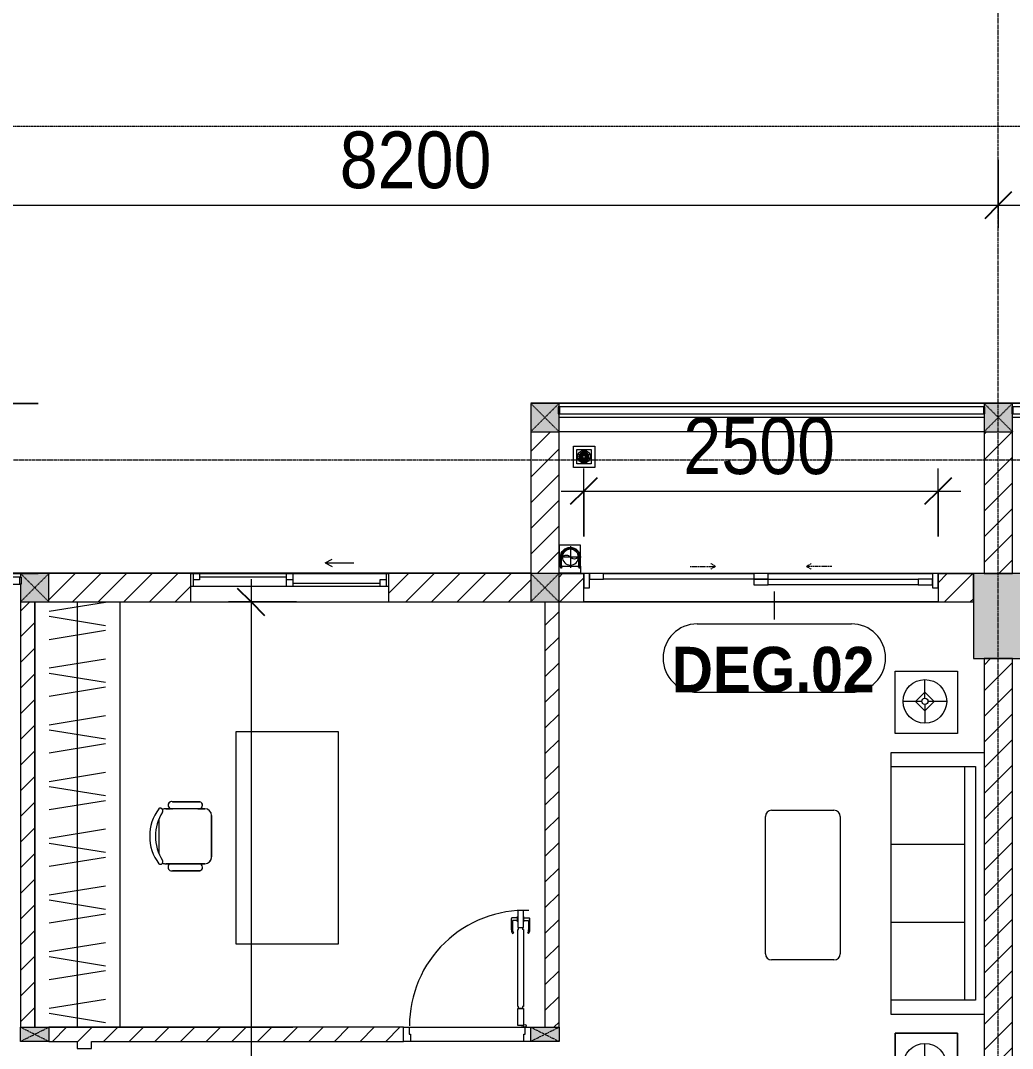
# Model space of a CAD drawing. Header units: millimetres. Extents: x 1591 to 239055, y -15958 to 83255.
# Drawn here: x 158132 to 165132, y 41187 to 48437 of the extents above; entities that cross this region are included whole.
import ezdxf

# ---------------------------------------------------------------- set-up
doc = ezdxf.new("R2010")
doc.units = ezdxf.units.MM
for name, pattern in [('Dash', [6, 3, -3]), ('Dash Dot 3_16_', [7.9375, 4.7625, -1.5875, 0, -1.5875]), ('Grid Line', [22.225, 12.7, -3.175, 3.175, -3.175]), ('IMPORT-CENTER _2_', [40.64, 25.4, -5.08, 5.08, -5.08])]:
    doc.linetypes.add(name, pattern=pattern)
for name, color, linetype, lineweight in [('0-1', 250, 'Continuous', 5), ('A-ANNO-DIMS', 211, 'Continuous', 9), ('A-ANNO-DIMS-160', 211, 'Continuous', 9), ('A-DETL-GENF-1', 9, 'Continuous', 9), ('A-DOOR', 31, 'Continuous', 9), ('A-DOOR-1', 254, 'Continuous', 9), ('A-DOOR-2', 9, 'Continuous', 9), ('A-DOOR-FRAM', 31, 'Continuous', 9), ('A-DOOR-HDLN', 31, 'Dash', 9), ('A-DOOR-IDEN', 31, 'Continuous', 9), ('A-FLOR-1', 7, 'Continuous', 9), ('A-FLOR-2', 9, 'Continuous', 9), ('A-FLOR-HRAL', 11, 'Continuous', 9), ('A-FLOR-HRAL-1', 254, 'Continuous', 9), ('A-FLOR-HRAL-2', 9, 'Continuous', 9), ('A-GLAZ', 151, 'Continuous', 9), ('A-WALL', 113, 'Continuous', 9), ('A-WALL-1', 253, 'Continuous', 18), ('A-WALL-2', 9, 'Continuous', 9), ('A-WALL-3', 113, 'Continuous', 18), ('A-WALL-PATT-1', 10, 'Continuous', 9), ('A-WALL-PATT-2', 111, 'Continuous', 9), ('G-ANNO-SYMB-1', 111, 'Dash Dot 3_16_', 18), ('G-IMPT', 8, 'Continuous', 9), ('G-IMPT-2', 8, 'IMPORT-CENTER _2_', 9), ('I-FURN', 30, 'Continuous', 9), ('I-FURN-1', 254, 'Continuous', 9), ('M-EQPM', 50, 'Continuous', 9), ('S-COLS', 52, 'Continuous', 9), ('S-COLS-1', 52, 'Continuous', 5), ('S-COLS-2', 250, 'Continuous', 18), ('S-COLS-3', 254, 'Continuous', 9), ('S-COLS-4', 253, 'Continuous', 18), ('S-COLS-5', 52, 'Continuous', 18), ('S-COLS-HDLN', 52, 'Dash', 9), ('S-COLS-HDLN-1', 9, 'Dash', 9), ('S-GRID-1', 1, 'Grid Line', 9)]:
    doc.layers.add(name, color=color, linetype=linetype, lineweight=lineweight)
doc.styles.add('Arial_B_5', font='arialbd_0.ttf', dxfattribs={"width": 0.9, "height": 320})
doc.styles.add('UTM Avo', font='UTM Avo.ttf', dxfattribs={"width": 0.9, "height": 400})
doc.dimstyles.new('1_Dim_chi_tiet_2_5', dxfattribs={"dimscale": 304.8, "dimtxt": 399.720379, "dimasz": 0.629921, "dimexe": 0.524934, "dimexo": 0.0625, "dimgap": 0.052493, "dimtad": 1, "dimdec": 0, "dimrnd": 5, "dimzin": 0, "dimdsep": 46, "dimtxsty": 'UTM Avo', "dimblk1": 'OBLIQUE', "dimblk2": 'OBLIQUE', "dimsah": 1, "dimcen": 0.09, "dimdle": 0.524934, "dimazin": 0, "dimtfac": 1, "dimtdec": 4, "dimtix": 1, "dimtmove": 0, "dimatfit": 3, "dimfxl": 1.049869, "dimfxlon": 1, "dimtvp": 1, "dimtolj": 1, "dimtzin": 0, "dimarcsym": 2})
doc.dimstyles.new('1_Dim_chi_tiet_2_5_1', dxfattribs={"dimscale": 304.8, "dimtxt": 399.720379, "dimasz": 0.629921, "dimexe": 0.524934, "dimexo": 0.0625, "dimgap": 0.052493, "dimtad": 1, "dimdec": 0, "dimrnd": 5, "dimzin": 0, "dimdsep": 46, "dimtxsty": 'UTM Avo', "dimblk1": 'OBLIQUE', "dimblk2": 'OBLIQUE', "dimsah": 1, "dimcen": 0.09, "dimdle": 0.524934, "dimazin": 0, "dimtfac": 1, "dimtdec": 4, "dimtix": 1, "dimtmove": 0, "dimatfit": 3, "dimfxl": 1.049869, "dimfxlon": 1, "dimtvp": 1, "dimtolj": 1, "dimtzin": 0, "dimarcsym": 2})
pattern_1 = [(45, (0, 0), (-90.50967, 90.50967), [])]
pattern_2 = [(45, (95879.7, 0), (-90.50967, 90.50967), [])]

# ---------------------------------------------------------------- blocks, each defined once
blk = doc.blocks.new('NCV_TKTC_KET CAU_rvt-1-TKCS_MB TẦNG 6-8')
at = {"layer": 'S-COLS-1'}
blk.add_hatch(color=256, dxfattribs=at).paths.add_polyline_path([(69327.6, 43936.9), (69327.6, 44536.9), (68977.6, 44536.9), (68977.6, 43936.9), (69010, 43936.9)])
at = {"layer": 'A-FLOR-1'}
for p, q in [((65852.6, 44536.9), (62452.6, 44536.9)), ((66227.6, 44536.9), (66052.6, 44536.9)), ((68977.6, 44536.9), (68727.6, 44536.9))]:
    blk.add_line(p, q, dxfattribs=at)
at = {"layer": 'S-COLS-2'}
for p, q in [((69327.6, 44536.9), (68977.6, 44536.9)), ((68977.6, 44536.9), (68977.6, 43936.9)), ((68977.6, 43936.9), (69327.6, 43936.9))]:
    blk.add_line(p, q, dxfattribs=at)
blk = doc.blocks.new('DOOR_CW_01 CANH MO-PANEL KINH - DIW_01-900x2200-CỬA GỖ VÂN LAMINATE-V26-TKCS_MB TẦNG 6-8')
at = {"layer": 'A-DETL-GENF-1'}
for p, q in [((-397, -182), (-397, -62)), ((-397, -62), (-357, -62)), ((-357, -62), (-357, -182)), ((-357, -182), (-397, -182)), ((-397, -196), (-391, -196)), ((-397, -738), (-397, -196)), ((-391, -196), (-391, -182)), ((-391, -182), (-363, -182)), ((-363, -182), (-363, -196)), ((-357, -196), (-363, -196)), ((-357, -196), (-357, -738)), ((-433.9, -711.2), (-427.3, -715.8)), ((-320.1, -711.2), (-326.7, -715.8)), ((-442, -737), (-442, -816.5)), ((-434, -799.5), (-434, -737)), ((-399, -792.2), (-399, -831.8)), ((-397, -792.2), (-399, -792.2)), ((-397, -738), (-391, -738)), ((-357, -752), (-397, -752)), ((-397, -752), (-397, -872)), ((-397, -792.2), (-397, -831.8)), ((-391, -752), (-391, -738)), ((-363, -752), (-391, -752)), ((-357, -738), (-363, -738)), ((-363, -738), (-363, -752)), ((-357, -872), (-357, -752)), ((-357, -792.2), (-357, -831.8)), ((-357, -792.2), (-355, -792.2)), ((-355, -792.2), (-355, -831.8)), ((-320, -799.5), (-320, -737)), ((-312, -737), (-312, -816.5)), ((-399, -820.5), (-438, -820.5)), ((-399, -803.5), (-430, -803.5)), ((-399, -831.8), (-397, -831.8)), ((-355, -831.8), (-357, -831.8)), ((-355, -803.5), (-324, -803.5)), ((-355, -820.5), (-316, -820.5)), ((-397, -872), (-357, -872))]:
    blk.add_line(p, q, dxfattribs=at)
blk.add_circle((-407, -60), 10, dxfattribs=at)
for centre, radius, start, end in [((-407, -60), 814, 268, 0), ((-397, -737), 45, 145, 180), ((-397, -737), 37, 145, 180), ((-357, -737), 37, 0, 35), ((-357, -737), 45, 360, 35), ((-438, -816.5), 4, 180, 270), ((-430, -799.5), 4, 180, 270), ((-324, -799.5), 4, 270, 0), ((-316, -816.5), 4, 270, 0)]:
    blk.add_arc(centre, radius, start, end, dxfattribs=at)
at = {"layer": 'A-DOOR-2'}
for p, q in [((-448.4, 50), (-400, 50)), ((-400, 50), (-400, 0)), ((400, 0), (400, 50)), ((400, 50), (450, 50)), ((450, 50), (450, -50)), ((-410, -50), (-448.4, -50)), ((-410, 0), (-410, -50)), ((-400, 0), (-410, 0)), ((-407, -50), (-382, -50)), ((410, 0), (400, 0)), ((410, -50), (410, 0)), ((450, -50), (410, -50))]:
    blk.add_line(p, q, dxfattribs=at)
blk = doc.blocks.new('TU DO LV A - TU DO LV A-V34-TKCS_MB TẦNG 6-8')
at = {"layer": 'I-FURN'}
for p, q in [((0.8, 0), (3000, 0)), ((4.3, -101), (68.9, -499)), ((169, -101), (104.4, -499)), ((202.5, -101), (267.1, -499)), ((404.3, -101), (468.9, -499)), ((569, -101), (504.4, -499)), ((602.5, -101), (667.1, -499)), ((804.3, -101), (868.9, -499)), ((969, -101), (904.4, -499)), ((1002.5, -101), (1067.1, -499)), ((1204.3, -101), (1268.9, -499)), ((1369, -101), (1304.4, -499)), ((1402.5, -101), (1467.1, -499)), ((1604.3, -101), (1668.9, -499)), ((1769, -101), (1704.4, -499)), ((1802.5, -101), (1867.1, -499)), ((2004.3, -101), (2068.9, -499)), ((2169, -101), (2104.4, -499)), ((2202.5, -101), (2267.1, -499)), ((2404.3, -101), (2468.9, -499)), ((2569, -101), (2504.4, -499)), ((2602.5, -101), (2667.1, -499)), ((2804.3, -101), (2868.9, -499)), ((2969, -101), (2904.4, -499)), ((0.8, -300), (3000, -300))]:
    blk.add_line(p, q, dxfattribs=at)
at = {"layer": 'I-FURN-1'}
blk.add_line((0.8, 0), (3000, 0), dxfattribs=at)
blk = doc.blocks.new('BAN LV A - BAN LV A_dwg_ban hoc2-348006-TKCS_MB TẦNG 6-8')
at = {"layer": 'I-FURN'}
for p, q in [((145.8, 437.4), (-145.8, 437.4)), ((-194.4, 388.8), (-194.4, 113.4)), ((194.4, 113.4), (194.4, 388.8)), ((-243, 354.4), (-243, 162)), ((194.4, 351.4), (194.4, 150.8)), ((243.7, 162), (243.7, 354.4)), ((-120.5, 64.8), (120.5, 64.8))]:
    blk.add_line(p, q, dxfattribs=at)
at = {"layer": 'I-FURN', "flags": 128}
blk.add_lwpolyline([(-737.8, 610.5), (-737.8, 1330.5), (-154.9, 1330.5), (762.2, 1330.5), (762.2, 610.5)], close=True, dxfattribs=at)
at = {"layer": 'I-FURN'}
for centre, radius, start, end in [((-145.8, 388.8), 48.6, 90, 180), ((145.8, 388.8), 48.6, 360, 90), ((-218.7, 347.3), 25.3, 343.7398, 163.7398), ((219.4, 347.3), 25.3, 16.2602, 170.70537), ((-218.7, 154.9), 25.3, 163.7398, 16.2602), ((219.4, 154.9), 25.3, 189.29463, 16.2602), ((-180.2, 75.4), 17.8, 57.97259, 216.69006), ((-145.8, 113.4), 48.6, 180, 207.58444), ((0, 359.3), 318.2, 237.57575, 302.42425), ((180.2, 75.4), 17.8, 323.30994, 122.02741), ((145.8, 113.4), 48.6, 332.41556, 0), ((0, 324), 324, 233.1301, 306.8699)]:
    blk.add_arc(centre, radius, start, end, dxfattribs=at)
blk = doc.blocks.new('BAN LV A - BAN LV A_dwg-348005-TKCS_MB TẦNG 6-8')
at = {"extrusion": (0, 0, -1), "zscale": -1, "rotation": 180}
blk.add_blockref('BAN LV A - BAN LV A_dwg_ban hoc2-348006-TKCS_MB TẦNG 6-8', (-729, 1383.7), dxfattribs=at)
blk = doc.blocks.new('BAN LV A - BAN LV A-401069-TKCS_MB TẦNG 6-8')
at = {"layer": 'I-FURN-1'}
for p, q in [((-8.8, -53.2), (1491.2, -53.2)), ((-8.8, -773.2), (-8.8, -53.2)), ((1491.2, -53.2), (1491.2, -773.2)), ((1491.2, -773.2), (-8.8, -773.2)), ((534.6, -1029.3), (534.6, -994.9)), ((583.2, -946.3), (874.8, -946.3)), ((923.4, -994.9), (923.4, -1032.3)), ((486, -1221.7), (486, -1029.3)), ((972.7, -1029.3), (972.7, -1221.7)), ((534.6, -1270.3), (534.6, -1235.9)), ((923.4, -1232.9), (923.4, -1270.3))]:
    blk.add_line(p, q, dxfattribs=at)
for centre, radius, start, end in [((510.3, -1036.4), 25.3, 16.2602, 163.7398), ((583.2, -994.9), 48.6, 90, 180), ((874.8, -994.9), 48.6, 0, 90), ((948.4, -1036.4), 25.3, 16.2602, 170.70537), ((510.3, -1228.8), 25.3, 163.7398, 343.7398), ((948.4, -1228.8), 25.3, 189.29463, 16.2602), ((548.9, -1308.3), 17.8, 119.40397, 216.69006), ((583.2, -1270.3), 48.6, 180, 207.58444), ((874.8, -1270.3), 48.6, 332.41556, 0), ((909.2, -1308.3), 17.8, 323.30994, 60.59603), ((729, -1059.7), 324, 233.1301, 306.8699)]:
    blk.add_arc(centre, radius, start, end, dxfattribs=at)
at = {"extrusion": (0, 0, -1), "zscale": -1, "rotation": 180}
blk.add_blockref('BAN LV A - BAN LV A_dwg-348005-TKCS_MB TẦNG 6-8', (0, 0), dxfattribs=at)
blk = doc.blocks.new('LOBBY_SOFA_1 - LOBBY_SOFA_1-V28-TKCS_MB TẦNG 6-8')
at = {"layer": 'I-FURN'}
for p, q in [((-2128.3, 1548.5), (-1160.3, 1548.5)), ((-2172.3, 1064.5), (-2172.3, 1504.5)), ((-1116.3, 1504.5), (-1116.3, 1064.5)), ((-1160.3, 1020.5), (-2128.3, 1020.5)), ((-2556, 660), (-708, 660)), ((-2556, 4.9), (-2556, 660)), ((-2457, 66), (-2457, 660)), ((-1907, 143), (-1907, 660)), ((-1357, 143), (-1357, 660)), ((-807, 660), (-807, 66)), ((-708, 660), (-708, 4.9)), ((-2688.2, 633.5), (-3128.2, 633.5)), ((-3128.2, 633.5), (-3128.2, 193.5)), ((-2688.2, 193.5), (-2688.2, 633.5)), ((-575.9, 633.5), (-135.9, 633.5)), ((-575.9, 193.5), (-575.9, 633.5)), ((-135.9, 633.5), (-135.9, 193.5)), ((-2915.4, 445), (-2915.4, 577)), ((-348.6, 445), (-348.6, 577)), ((-2981.4, 423), (-2915.4, 489)), ((-2915.4, 489), (-2849.4, 423)), ((-348.6, 489), (-414.6, 423)), ((-282.6, 423), (-348.6, 489)), ((-2937.4, 423), (-3069.4, 423)), ((-2915.4, 357), (-2981.4, 423)), ((-2849.4, 423), (-2915.4, 357)), ((-2915.4, 269), (-2915.4, 401)), ((-2893.4, 423), (-2761.4, 423)), ((-370.6, 423), (-502.6, 423)), ((-414.6, 423), (-348.6, 357)), ((-348.6, 357), (-282.6, 423)), ((-348.6, 269), (-348.6, 401)), ((-326.6, 423), (-194.6, 423)), ((-3128.2, 193.5), (-2688.2, 193.5)), ((-135.9, 193.5), (-575.9, 193.5)), ((-807, 143), (-2457, 143)), ((-807, 66), (-2457, 66))]:
    blk.add_line(p, q, dxfattribs=at)
for centre, radius in [((-2915.4, 423), 154), ((-348.6, 423), 154), ((-2915.4, 423), 22), ((-348.6, 423), 22)]:
    blk.add_circle(centre, radius, dxfattribs=at)
for centre, start, end in [((-2128.3, 1504.5), 90, 180), ((-1160.3, 1504.5), 0, 90), ((-2128.3, 1064.5), 180, 270), ((-1160.3, 1064.5), 270, 0)]:
    blk.add_arc(centre, 44, start, end, dxfattribs=at)
at = {"layer": 'I-FURN-1'}
for p, q in [((-2128.3, 1548.5), (-1160.3, 1548.5)), ((-2172.3, 1064.5), (-2172.3, 1504.5)), ((-1116.3, 1504.5), (-1116.3, 1064.5)), ((-1160.3, 1020.5), (-2128.3, 1020.5)), ((-2556, 660), (-708, 660)), ((-2556, 4.9), (-2556, 660)), ((-708, 660), (-708, 4.9)), ((-3128.2, 633.5), (-2688.2, 633.5)), ((-3128.2, 193.5), (-3128.2, 633.5)), ((-2688.2, 633.5), (-2688.2, 193.5)), ((-575.9, 633.5), (-135.9, 633.5)), ((-575.9, 193.5), (-575.9, 633.5)), ((-135.9, 633.5), (-135.9, 193.5)), ((-2688.2, 193.5), (-3128.2, 193.5)), ((-135.9, 193.5), (-575.9, 193.5))]:
    blk.add_line(p, q, dxfattribs=at)
for centre, start, end in [((-2128.3, 1504.5), 90, 180), ((-1160.3, 1504.5), 0, 90), ((-2128.3, 1064.5), 180, 270), ((-1160.3, 1064.5), 270, 0)]:
    blk.add_arc(centre, 44, start, end, dxfattribs=at)
blk = doc.blocks.new('Railing - 50 x 10mm-901205-TKCS_MB TẦNG 6-8')
at = {"layer": 'A-FLOR-HRAL-2'}
for p, q in [((25, 5), (-25, 5)), ((-25, 5), (-25, -5)), ((25, -5), (25, 5)), ((-25, -5), (25, -5))]:
    blk.add_line(p, q, dxfattribs=at)
blk = doc.blocks.new('Railing - Railing-883269-TKCS_MB TẦNG 6-8')
at = {"layer": 'A-FLOR-HRAL-2'}
for p, q in [((39339.1, 35251.3), (38224.1, 35251.3)), ((38224.1, 35201.3), (39339.1, 35201.3))]:
    blk.add_line(p, q, dxfattribs=at)
at = {"extrusion": (0, 0, -1), "zscale": -1, "rotation": 270}
for p in [(-38219.1, 35226.3), (-39344.1, 35226.3)]:
    blk.add_blockref('Railing - 50 x 10mm-901205-TKCS_MB TẦNG 6-8', p, dxfattribs=at)
blk = doc.blocks.new('G1_SOF - BO TRU - 100x200-746114-TKCS_MB TẦNG 6-8')
at = {"layer": 'S-COLS'}
blk.add_hatch(color=256, dxfattribs=at).paths.add_polyline_path([(50, -100), (50, 100), (-50, 100), (-50, -100)])
at = {"layer": 'S-COLS-4'}
for p, q in [((-50, 100), (50, 100)), ((-50, -100), (-50, 100)), ((50, 100), (50, -100)), ((50, -100), (-50, -100))]:
    blk.add_line(p, q, dxfattribs=at)
at = {"layer": 'S-COLS-HDLN-1'}
for p, q in [((50, -100), (-50, 100)), ((-50, -100), (50, 100))]:
    blk.add_line(p, q, dxfattribs=at)
blk = doc.blocks.new('NCV_TKTC_TANG 6 - 8_rvt-2-TKCS_MB TẦNG 6-8')
at = {"layer": 'A-WALL-PATT-1'}
h = blk.add_hatch(dxfattribs=at)
h.set_pattern_fill('FP_1', color=256, style=0, pattern_type=2)
h.set_pattern_definition(pattern_1)
h.paths.add_polyline_path([(62252.6, 41336.9), (62352.6, 41336.9), (62352.6, 44336.9), (62252.6, 44336.9), (62252.6, 42667.4)])
h = blk.add_hatch(dxfattribs=at)
h.set_pattern_fill('FP_1', color=256, style=0, pattern_type=2)
h.set_pattern_definition(pattern_1)
h.paths.add_polyline_path([(66052.6, 41336.9), (66052.6, 44336.9), (65952.6, 44336.9), (65952.6, 41336.9)])
h = blk.add_hatch(dxfattribs=at)
h.set_pattern_fill('FP_1', color=256, style=0, pattern_type=2)
h.set_pattern_definition(pattern_1)
h.paths.add_polyline_path([(62452.6, 41236.9), (64954.2, 41236.9), (64954.2, 41336.9), (62452.6, 41336.9), (62452.6, 41303.6)])
h = blk.add_hatch(dxfattribs=at)
h.set_pattern_fill('FP_1', color=256, style=0, pattern_type=2)
h.set_pattern_definition(pattern_1)
h.paths.add_polyline_path([(62652.6, 40236.9), (62752.6, 40236.9), (62752.6, 40286.9), (62652.6, 40286.9)])
h.paths.add_polyline_path([(62752.6, 41186.9), (62752.6, 41236.9), (62652.6, 41236.9), (62652.6, 41186.9)])
at = {"layer": 'A-FLOR-2'}
for p, q in [((69052.6, 45536.9), (66052.6, 45536.9)), ((66052.6, 44536.9), (66227.6, 44536.9)), ((68727.6, 44536.9), (66227.6, 44536.9)), ((68727.6, 44536.9), (68977.6, 44536.9)), ((62352.6, 44336.1), (62352.6, 41336.9)), ((68727.6, 44336.9), (66227.6, 44336.9)), ((66227.6, 44336.9), (68727.6, 44336.9)), ((62352.6, 41336.9), (62452.6, 41336.9)), ((62452.6, 41336.9), (62952.6, 41336.9)), ((62952.6, 41336.9), (64173.9, 41336.9)), ((64994.2, 41336.9), (65814.2, 41336.9)), ((65804.2, 41236.9), (65004.2, 41236.9))]:
    blk.add_line(p, q, dxfattribs=at)
at = {"layer": 'A-WALL-1'}
for p, q in [((62252.6, 44336.9), (62252.6, 41336.9)), ((62352.6, 41336.9), (62352.6, 44336.9)), ((65952.6, 44336.9), (65952.6, 41336.9)), ((66052.6, 41336.9), (66052.6, 44336.9)), ((64954.2, 41336.9), (62452.6, 41336.9)), ((64954.2, 41236.9), (64954.2, 41336.9)), ((62452.6, 41236.9), (62652.6, 41236.9)), ((62652.6, 41236.9), (62652.6, 41186.9)), ((62652.6, 41186.9), (62752.6, 41186.9)), ((62752.6, 41236.9), (64954.2, 41236.9)), ((62752.6, 41186.9), (62752.6, 41236.9))]:
    blk.add_line(p, q, dxfattribs=at)
at = {"layer": 'A-WALL-2'}
for p, q in [((64994.2, 41336.9), (65814.2, 41336.9)), ((65804.2, 41236.9), (65004.2, 41236.9))]:
    blk.add_line(p, q, dxfattribs=at)
at = {"layer": 'A-DOOR-1', "rotation": 180}
blk.add_blockref('DOOR_CW_01 CANH MO-PANEL KINH - DIW_01-900x2200-CỬA GỖ VÂN LAMINATE-V26-TKCS_MB TẦNG 6-8', (65404.2, 41286.9), dxfattribs=at)
at = {"layer": 'A-FLOR-HRAL-1'}
blk.add_blockref('Railing - Railing-883269-TKCS_MB TẦNG 6-8', (22908.5, 9260.7), dxfattribs=at)
at = {"layer": 'I-FURN-1'}
for name, p, rotation in [('TU DO LV A - TU DO LV A-V34-TKCS_MB TẦNG 6-8', (62952.6, 44336.9), 270.0000000000002), ('LOBBY_SOFA_1 - LOBBY_SOFA_1-V28-TKCS_MB TẦNG 6-8', (69057.5, 43983.4), 89.99999999999972), ('BAN LV A - BAN LV A-401069-TKCS_MB TẦNG 6-8', (64547.4, 43412.7), 270.0000000000005)]:
    blk.add_blockref(name, p, dxfattribs=dict(at, rotation=rotation))
at = {"layer": 'S-COLS-3', "rotation": 270.0000000000007}
for p in [(62352.6, 41286.9), (65952.6, 41286.9)]:
    blk.add_blockref('G1_SOF - BO TRU - 100x200-746114-TKCS_MB TẦNG 6-8', p, dxfattribs=at)
blk = doc.blocks.new('G1_SOF - BO TRU - 200x200-V8-TKCS_MB TẦNG 6-8')
at = {"layer": 'S-COLS'}
blk.add_hatch(color=256, dxfattribs=at).paths.add_polyline_path([(100, -100), (100, 25.4), (95, 25.4), (95, 75.4), (100, 75.4), (100, 100), (-100, 100), (-100, -100), (95, -100)])
at = {"layer": 'S-COLS-5'}
for p, q in [((100, 100), (-100, 100)), ((-100, 100), (-100, -100)), ((100, 75.4), (100, 100)), ((100, -100), (100, 25.4)), ((-100, -100), (100, -100))]:
    blk.add_line(p, q, dxfattribs=at)
at = {"layer": 'S-COLS-HDLN'}
for p, q in [((100, 100), (-100, -100)), ((-100, 100), (100, -100))]:
    blk.add_line(p, q, dxfattribs=at)
blk = doc.blocks.new('G1_SOF - BO TRU - 200x200-V10-TKCS_MB TẦNG 6-8')
at = {"layer": 'S-COLS'}
blk.add_hatch(color=256, dxfattribs=at).paths.add_polyline_path([(95, -100), (100, -100), (100, 25.4), (95, 25.4), (95, 75.4), (100, 75.4), (100, 100), (-100, 100), (-100, 75.4), (-95, 75.4), (-95, 25.4), (-100, 25.4), (-100, -100), (-95, -100)])
at = {"layer": 'S-COLS-5'}
for p, q in [((100, 100), (-100, 100)), ((-100, 100), (-100, 75.4)), ((100, 75.4), (100, 100)), ((-100, 25.4), (-100, -100)), ((100, -100), (100, 25.4)), ((-100, -100), (100, -100))]:
    blk.add_line(p, q, dxfattribs=at)
at = {"layer": 'S-COLS-HDLN'}
for p, q in [((100, 100), (-100, -100)), ((-100, 100), (100, -100))]:
    blk.add_line(p, q, dxfattribs=at)
blk = doc.blocks.new('G1_SOF - BO TRU - 200x200-V12-TKCS_MB TẦNG 6-8')
at = {"layer": 'S-COLS'}
blk.add_hatch(color=256, dxfattribs=at).paths.add_polyline_path([(-95, -100), (100, -100), (100, 100), (-100, 100), (-100, 75.1), (-95, 75.1), (-95, 25.1), (-100, 25.1), (-100, -100)])
at = {"layer": 'S-COLS-5'}
for p, q in [((100, 100), (-100, 100)), ((-100, 100), (-100, 75.1)), ((100, -100), (100, 100)), ((-100, 25.1), (-100, -100)), ((-100, -100), (100, -100))]:
    blk.add_line(p, q, dxfattribs=at)
at = {"layer": 'S-COLS-HDLN'}
for p, q in [((100, 100), (-100, -100)), ((-100, 100), (100, -100))]:
    blk.add_line(p, q, dxfattribs=at)
blk = doc.blocks.new('G1_SOF - BO TRU - 200x200-3056268-TKCS_MB TẦNG 6-8')
at = {"layer": 'S-COLS'}
blk.add_hatch(color=256, dxfattribs=at).paths.add_polyline_path([(100, -100), (100, 100), (-100, 100), (-100, -100)])
at = {"layer": 'S-COLS-5'}
for p, q in [((100, 100), (-100, 100)), ((-100, 100), (-100, -100)), ((100, -100), (100, 100)), ((-100, -100), (100, -100))]:
    blk.add_line(p, q, dxfattribs=at)
at = {"layer": 'S-COLS-HDLN'}
for p, q in [((100, 100), (-100, -100)), ((-100, 100), (100, -100))]:
    blk.add_line(p, q, dxfattribs=at)
blk = doc.blocks.new('TKTC_XREF_251221_MB TANG 2-7 - TKTC_XREF_260130_MB TANG 2-5_dwg_$cc-4746805-TKCS_MB TẦNG 6-8')
at = {"layer": 'G-IMPT-2'}
for p, q in [((0, -0.673), (0, 0.673)), ((-0.673, 0), (0.673, 0))]:
    blk.add_line(p, q, dxfattribs=at)
at = {"layer": 'M-EQPM'}
blk.add_circle((0, 0), 0.5, dxfattribs=at)
for centre, radius, start, end in [((0, 0), 0.5, 90, 270), ((0.188, 0.25), 0.313, 126.8699, 233.1301), ((-0.188, -0.25), 0.313, 306.8699, 53.1301)]:
    blk.add_arc(centre, radius, start, end, dxfattribs=at)
blk = doc.blocks.new('TKTC_XREF_251221_MB TANG 2-7 - TKTC_XREF_260130_MB TANG 2-5_dwg_CUM U_DN100-4746799-TKCS_MB TẦNG 6-8')
at = {"layer": 'G-IMPT'}
blk.add_hatch(color=256, dxfattribs=at).paths.add_polyline_path([(0, 61), (15.8, 58.9), (30.5, 52.8), (43.1, 43.1), (52.8, 30.5), (58.9, 15.8), (61, 0), (58.9, -15.8), (52.8, -30.5), (43.1, -43.1), (30.5, -52.8), (15.8, -58.9), (0, -61), (0, -57), (14.8, -55.1), (28.5, -49.4), (40.3, -40.3), (49.4, -28.5), (55.1, -14.8), (57, 0), (55.1, 14.8), (49.4, 28.5), (40.3, 40.3), (28.5, 49.4), (14.8, 55.1), (0, 57)])
for p, q in [((-79.1, 66.6), (-79.1, 63.4)), ((-76.6, 66.6), (-76.6, 63.4)), ((-74.6, 66.6), (-74.6, 63.4)), ((-72.7, 69.3), (-72.7, 60.7)), ((-66.9, 67.9), (-71.7, 67.9)), ((-66.9, 62.1), (-71.7, 62.1)), ((-65, 69), (0, 69)), ((-79.1, -63.4), (-79.1, -66.6)), ((-76.6, -63.4), (-76.6, -66.6)), ((-74.6, -63.4), (-74.6, -66.6)), ((-72.7, -60.7), (-72.7, -69.3)), ((-66.9, -62.1), (-71.7, -62.1)), ((-66.9, -67.9), (-71.7, -67.9)), ((-65, -69), (0, -69))]:
    blk.add_line(p, q, dxfattribs=at)
at = {"layer": 'G-IMPT', "flags": 128}
for points in [[(-72.7, 67.6), (-78.1, 67.6), (-78.1, 62.4), (-72.7, 62.4)], [(-71.7, 59.2), (-66.9, 59.2), (-66.9, 70.8), (-71.7, 70.8)], [(-66.9, 70.8), (-66.9, 72.7), (-65, 72.7), (-65, 57.3), (-66.9, 57.3), (-66.9, 59.2)], [(-65, 61), (0, 61), (0, 57)], [(-72.7, -62.4), (-78.1, -62.4), (-78.1, -67.6), (-72.7, -67.6)], [(-71.7, -70.8), (-66.9, -70.8), (-66.9, -59.2), (-71.7, -59.2)], [(-66.9, -59.2), (-66.9, -57.3), (-65, -57.3), (-65, -72.7), (-66.9, -72.7), (-66.9, -70.8)], [(-65, -61), (0, -61), (0, -57)]]:
    blk.add_lwpolyline(points, dxfattribs=at)
at = {"layer": 'G-IMPT'}
for centre, radius, start, end in [((-78.1, 66.6), 0.96, 90, 180), ((-78.1, 63.4), 0.96, 180, 270), ((-71.1, 69.3), 1.56, 112.61986, 247.38014), ((-67.9, 65), 4.8, 143.1301, 216.8699), ((-71.1, 60.7), 1.56, 112.61986, 247.38014), ((0, 0), 69, 270, 90), ((0, 0), 61, 270, 90), ((0, 0), 57, 270, 90), ((-78.1, -63.4), 0.96, 90, 180), ((-78.1, -66.6), 0.96, 180, 270), ((-71.1, -60.7), 1.56, 112.61986, 247.38014), ((-67.9, -65), 4.8, 143.1301, 216.8699), ((-71.1, -69.3), 1.56, 112.61986, 247.38014)]:
    blk.add_arc(centre, radius, start, end, dxfattribs=at)
blk = doc.blocks.new('TKTC_XREF_251221_MB TANG 2-7 - TKTC_XREF_260130_MB TANG 2-5_dwg_THU NUOC - THU NUOC-444531-TKCS_MB TẦNG 1-4746810-TKCS_MB TẦNG 6-8')
at = {"layer": 'G-IMPT'}
for p, q in [((-23.3, 10.8), (40.9, 10.8)), ((40.9, 4.8), (-23.3, 4.8)), ((-11, 23.3), (28.5, 23.3)), ((28.5, 17.3), (-11, 17.3)), ((-1.1, 35.6), (18.5, 35.6)), ((18.5, 29.6), (-1.1, 29.6)), ((-23.3, -13.6), (40.9, -13.6)), ((40.9, -19.6), (-23.3, -19.6)), ((-11, -26.1), (28.5, -26.1)), ((28.5, -32.1), (-11, -32.1)), ((-1.1, -38.5), (18.5, -38.5)), ((18.5, -44.5), (-1.1, -44.5))]:
    blk.add_line(p, q, dxfattribs=at)
at = {"layer": 'G-IMPT', "flags": 128}
for points in [[(83.7, -79.4), (83.7, 70.6), (-66.3, 70.6), (-66.3, -79.4)], [(58.7, -54.4), (58.7, 45.6), (-41.3, 45.6), (-41.3, -54.4)]]:
    blk.add_lwpolyline(points, close=True, dxfattribs=at)
for points in [[(-23.3, -1.2), (0.7, -1.2), (0.7, -7.2), (-23.3, -7.2)], [(40.9, -7.2), (16.7, -7.2), (16.7, -1.2), (40.9, -1.2)]]:
    blk.add_lwpolyline(points, dxfattribs=at)
at = {"layer": 'G-IMPT'}
for centre, radius, start, end in [((8.7, -4.4), 45, 360, 180), ((8.7, -4.4), 45, 360, 180), ((-23.3, 7.8), 3, 90, 270), ((-11, 20.3), 3, 90, 270), ((-1.1, 32.6), 3, 90, 270), ((18.5, 32.6), 3, 270, 90), ((28.5, 20.3), 3, 270, 90), ((40.9, 7.8), 3, 270, 90), ((8.7, -4.4), 45, 180, 360), ((8.7, -4.4), 45, 180, 360), ((-23.3, -4.2), 3, 90, 270), ((-23.3, -16.6), 3, 90, 270), ((-11, -29.1), 3, 90, 270), ((-1.1, -41.5), 3, 90, 270), ((18.5, -41.5), 3, 270, 90), ((28.5, -29.1), 3, 270, 90), ((40.9, -4.2), 3, 270, 90), ((40.9, -16.6), 3, 270, 90)]:
    blk.add_arc(centre, radius, start, end, dxfattribs=at)
blk = doc.blocks.new('TKTC_XREF_251221_MB TANG 2-7 - TKTC_XREF_251221_MB TANG 2-7-2039446-TKCS_MB TẦNG 6-8')
at = {"layer": 'M-EQPM'}
for p, q in [((38800, 28502.1), (32200, 28502.1)), ((32401.3, 27500.8), (32401.3, 27351.1)), ((32551.7, 27500.8), (32401.3, 27500.8)), ((32551.7, 27351.1), (32551.7, 27500.8)), ((32401.1, 27301.2), (32401.4, 27351)), ((32401.3, 27351.1), (32551.7, 27351.1)), ((32401.4, 27351), (32551.9, 27351)), ((32551.9, 27351), (32551.6, 27301.2)), ((32200, 27302.1), (27475, 27302.1)), ((32551.6, 27301.2), (32401.1, 27301.2))]:
    blk.add_line(p, q, dxfattribs=at)
at = {"extrusion": (0, 0, -1), "zscale": -1}
blk.add_blockref('TKTC_XREF_251221_MB TANG 2-7 - TKTC_XREF_260130_MB TANG 2-5_dwg_THU NUOC - THU NUOC-444531-TKCS_MB TẦNG 1-4746810-TKCS_MB TẦNG 6-8', (-32585.4, 28127.9), dxfattribs=at)
at = {"extrusion": (0, 0, -1)}
for name, p, xscale, yscale, zscale, rotation in [('TKTC_XREF_251221_MB TANG 2-7 - TKTC_XREF_260130_MB TANG 2-5_dwg_$cc-4746805-TKCS_MB TẦNG 6-8', (-32480.1, 27416), 113.7150000000073, 113.7150000000073, -113.7150000000073, 269.9990086637471), ('TKTC_XREF_251221_MB TANG 2-7 - TKTC_XREF_260130_MB TANG 2-5_dwg_CUM U_DN100-4746799-TKCS_MB TẦNG 6-8', (-32479.2, 27416), 0.9975000000000006, 0.9975000000000006, -0.9975000000000006, 90.00099133829468)]:
    blk.add_blockref(name, p, dxfattribs=dict(at, xscale=xscale, yscale=yscale, zscale=zscale, rotation=rotation))
blk = doc.blocks.new('1_FAMILY RVT - W01-WxH 1400x1400xmm-389822-TKCS_MB TẦNG 6-8')
at = {"layer": 'A-GLAZ'}
for p, q in [((248.4, 172.39), (299.2, 197.79)), ((248.4, 172.39), (299.2, 146.99)), ((248.4, 172.39), (451.6, 172.39)), ((-700, 96.19), (-700, -103.81)), ((700, 96.19), (-700, 96.19)), ((-700, 96.19), (-636.5, 96.19)), ((-680.95, 96.19), (-680.95, 7.29)), ((-636.5, 96.19), (-22.225, 96.19)), ((-636.5, 96.19), (-636.5, 51.74)), ((-636.5, 73.965), (-22.225, 73.965)), ((-22.225, 7.29), (-22.225, 96.19)), ((-22.225, 96.19), (22.225, 96.19)), ((22.225, 96.19), (680.95, 96.19)), ((22.225, 96.19), (22.225, 7.29)), ((680.95, 96.19), (700, 96.19)), ((680.95, 96.19), (680.95, 7.29)), ((700, -103.81), (700, 96.19)), ((-700, 7.29), (-680.95, 7.29)), ((-636.5, 51.74), (-680.95, 51.74)), ((-680.95, 7.29), (-22.225, 7.29)), ((22.225, 51.74), (-22.225, 51.74)), ((-22.225, 7.29), (22.225, 7.29)), ((22.225, 29.515), (636.5, 29.515)), ((22.225, 7.29), (636.5, 7.29)), ((636.5, 51.74), (636.5, 7.29)), ((680.95, 51.74), (636.5, 51.74)), ((636.5, 7.29), (700, 7.29)), ((-700, -103.81), (700, -103.81))]:
    blk.add_line(p, q, dxfattribs=at)
blk = doc.blocks.new('DEG_02-DEG_03 - DEG_02-2500x2400mm-CỬA ĐI 02 CÁNH TRƯỢT-625766-TKCS_MB TẦNG 6-8')
at = {"layer": 'A-DOOR'}
for p, q in [((-1110, 100), (-1210, 100)), ((-1210, 100), (-1210, 60)), ((-1110, 60), (-1110, 100)), ((-1110, 100), (-50, 100)), ((50, 100), (-50, 100)), ((-50, 100), (-50, 60)), ((50, 60), (50, 100)), ((-1210, 60), (-1110, 60)), ((-50, 60), (-1110, 60)), ((50, 60), (-50, 60)), ((-50, 60), (-50, 20)), ((-50, 60), (50, 60)), ((-50, 20), (50, 20)), ((50, 20), (50, 60)), ((50, 60), (1110, 60)), ((1110, 20), (50, 20)), ((1210, 60), (1110, 60)), ((1110, 60), (1110, 20)), ((1110, 20), (1210, 20)), ((1210, 20), (1210, 60))]:
    blk.add_line(p, q, dxfattribs=at)
at = {"layer": 'A-DOOR-FRAM'}
for p, q in [((-1210, 100), (-1250, 100)), ((-1250, 100), (-1250, 0)), ((-1210, 0), (-1210, 100)), ((1250, 100), (1210, 100)), ((1210, 100), (1210, 0)), ((1250, 0), (1250, 100)), ((-1250, 0), (-1210, 0)), ((1210, 0), (1250, 0))]:
    blk.add_line(p, q, dxfattribs=at)
at = {"layer": 'A-DOOR-HDLN'}
for p, q in [((-500.4, 151.1), (-320.4, 151.1)), ((-320.4, 151.1), (-355, 171.1)), ((-320.4, 151.1), (-355, 131.1)), ((320.4, 151.1), (355, 171.1)), ((320.4, 151.1), (355, 131.1)), ((500.4, 151.1), (320.4, 151.1))]:
    blk.add_line(p, q, dxfattribs=at)
blk = doc.blocks.new('Railing - 50 x 10mm-1251311-TKCS_MB TẦNG 6-8')
at = {"layer": 'A-FLOR-HRAL'}
for p, q in [((25, 5), (-25, 5)), ((-25, 5), (-25, -5)), ((25, -5), (25, 5)), ((-25, -5), (25, -5))]:
    blk.add_line(p, q, dxfattribs=at)
blk = doc.blocks.new('Railing - Railing-3827943-TKCS_MB TẦNG 6-8')
at = {"layer": 'A-FLOR-HRAL'}
for p, q in [((69047.6, 45712.4), (66057.6, 45712.4)), ((66057.6, 45662.4), (69047.6, 45662.4))]:
    blk.add_line(p, q, dxfattribs=at)
at = {"rotation": 90}
for p in [(66052.6, 45687.4), (69052.6, 45687.4)]:
    blk.add_blockref('Railing - 50 x 10mm-1251311-TKCS_MB TẦNG 6-8', p, dxfattribs=at)
blk = doc.blocks.new('Railing - Railing-3827945-TKCS_MB TẦNG 6-8')
at = {"layer": 'A-FLOR-HRAL'}
for p, q in [((72247.6, 45712.4), (69257.6, 45712.4)), ((69257.6, 45662.4), (72247.6, 45662.4))]:
    blk.add_line(p, q, dxfattribs=at)
at = {"rotation": 90}
for p in [(69252.6, 45687.4), (72252.6, 45687.4)]:
    blk.add_blockref('Railing - 50 x 10mm-1251311-TKCS_MB TẦNG 6-8', p, dxfattribs=at)
blk = doc.blocks.new('DIMBLOCK43-TKCS_MB TẦNG 6-8')
at = {"layer": 'A-ANNO-DIMS-160'}
for p, q in [((156832.3, 47454.9), (156832.3, 46974.9)), ((156832.3, 47134.9), (156832.3, 47454.9)), ((165032.3, 47454.9), (165032.3, 46974.9)), ((165032.3, 47134.9), (165032.3, 47454.9)), ((156832.3, 47134.9), (165032.3, 47134.9))]:
    blk.add_line(p, q, dxfattribs=at)
at = {"layer": 'A-ANNO-DIMS-160', "lineweight": 25}
for p, q in [((156832.3, 47134.9), (156928.3, 47230.9)), ((165032.3, 47134.9), (165128.3, 47230.9)), ((156832.3, 47134.9), (156736.3, 47038.9)), ((165032.3, 47134.9), (164936.3, 47038.9))]:
    blk.add_line(p, q, dxfattribs=at)
at = {"layer": 'A-ANNO-DIMS-160', "color": 0, "insert": (160384.5, 47654.6), "char_height": 400, "width": 1314.636, "attachment_point": 1, "line_spacing_factor": 1.110334, "style": 'UTM Avo'}
blk.add_mtext('8200', dxfattribs=at)
blk = doc.blocks.new('_Oblique')
at = {"color": 0, "linetype": 'ByBlock', "lineweight": -2}
blk.add_line((-0.5, -0.5), (0.5, 0.5), dxfattribs=at)
blk = doc.blocks.new('DIMBLOCK44-TKCS_MB TẦNG 6-8')
at = {"layer": 'A-ANNO-DIMS-160'}
for p, q in [((165032.3, 47454.9), (165032.3, 46974.9)), ((165032.3, 47134.9), (165032.3, 47454.9)), ((173232.3, 47454.9), (173232.3, 46974.9)), ((173232.3, 47134.9), (173232.3, 47454.9)), ((165032.3, 47134.9), (173232.3, 47134.9))]:
    blk.add_line(p, q, dxfattribs=at)
at = {"layer": 'A-ANNO-DIMS-160', "lineweight": 25}
for p, q in [((165032.3, 47134.9), (165128.3, 47230.9)), ((173232.3, 47134.9), (173328.3, 47230.9)), ((165032.3, 47134.9), (164936.3, 47038.9)), ((173232.3, 47134.9), (173136.3, 47038.9))]:
    blk.add_line(p, q, dxfattribs=at)
at = {"layer": 'A-ANNO-DIMS-160', "color": 0, "insert": (168584.5, 47654.6), "char_height": 400, "width": 1314.636, "attachment_point": 1, "line_spacing_factor": 1.110334, "style": 'UTM Avo'}
blk.add_mtext('8200', dxfattribs=at)
blk = doc.blocks.new('DIMBLOCK153-TKCS_MB TẦNG 6-8')
at = {"layer": 'A-ANNO-DIMS-160'}
for p, q in [((159758.9, 44496.1), (159758.9, 35577.4)), ((160078.9, 44336.1), (159598.9, 44336.1)), ((159758.9, 44336.1), (160078.9, 44336.1)), ((160078.9, 35737.4), (159598.9, 35737.4)), ((159758.9, 35737.4), (160078.9, 35737.4))]:
    blk.add_line(p, q, dxfattribs=at)
at = {"layer": 'A-ANNO-DIMS-160', "lineweight": 25}
for p, q in [((159758.9, 44336.1), (159662.9, 44432.1)), ((159758.9, 44336.1), (159854.9, 44240.1)), ((159758.9, 35737.4), (159662.9, 35833.4)), ((159758.9, 35737.4), (159854.9, 35641.4))]:
    blk.add_line(p, q, dxfattribs=at)
at = {"layer": 'A-ANNO-DIMS-160', "color": 0, "insert": (159239.3, 39489), "char_height": 400, "width": 1314.636, "attachment_point": 1, "rotation": 90, "line_spacing_factor": 1.110334, "style": 'UTM Avo'}
blk.add_mtext('8600', dxfattribs=at)
blk = doc.blocks.new('DIMBLOCK191-TKCS_MB TẦNG 6-8')
at = {"layer": 'A-ANNO-DIMS-160'}
for p, q in [((162107.3, 44798.5), (162107.3, 45278.5)), ((164607.3, 44798.5), (164607.3, 45278.5)), ((161947.3, 45118.5), (164767.3, 45118.5)), ((162107.3, 45118.5), (162107.3, 44798.5)), ((164607.3, 45118.5), (164607.3, 44798.5))]:
    blk.add_line(p, q, dxfattribs=at)
at = {"layer": 'A-ANNO-DIMS-160', "lineweight": 25}
for p, q in [((162107.3, 45118.5), (162203.3, 45214.5)), ((164607.3, 45118.5), (164703.3, 45214.5)), ((162107.3, 45118.5), (162011.3, 45022.5)), ((164607.3, 45118.5), (164511.3, 45022.5))]:
    blk.add_line(p, q, dxfattribs=at)
at = {"layer": 'A-ANNO-DIMS-160', "color": 0, "insert": (162809.5, 45638.1), "char_height": 400, "width": 1314.636, "attachment_point": 1, "line_spacing_factor": 1.110334, "style": 'UTM Avo'}
blk.add_mtext('2500', dxfattribs=at)
blk = doc.blocks.new('STN_Door Tag - STN_Door Tag-1788670-TKCS_MB TẦNG 6-8')
at = {"layer": 'A-DOOR-IDEN'}
for p, q in [((-3.37, 1.495), (3.431, 1.495)), ((-3.37, -1.524), (3.431, -1.524))]:
    blk.add_line(p, q, dxfattribs=at)
for centre, start, end in [((-3.37, -0.015), 90, 270), ((3.431, -0.015), 270, 90)]:
    blk.add_arc(centre, 1.509, start, end, dxfattribs=at)
blk = doc.blocks.new('DIMBLOCK302-TKCS_MB TẦNG 6-8')
at = {"layer": 'A-ANNO-DIMS-160'}
for p, q in [((157935.4, 45896.9), (157935.4, 44376.9)), ((158255.4, 45736.9), (157775.4, 45736.9)), ((157935.4, 45736.9), (158255.4, 45736.9)), ((158255.4, 44536.9), (157775.4, 44536.9)), ((157935.4, 44536.9), (158255.4, 44536.9))]:
    blk.add_line(p, q, dxfattribs=at)
at = {"layer": 'A-ANNO-DIMS-160', "lineweight": 25}
for p, q in [((157935.4, 45736.9), (157839.4, 45832.9)), ((157935.4, 45736.9), (158031.4, 45640.9)), ((157935.4, 44536.9), (157839.4, 44632.9)), ((157935.4, 44536.9), (158031.4, 44440.9))]:
    blk.add_line(p, q, dxfattribs=at)
at = {"layer": 'A-ANNO-DIMS-160', "color": 0, "insert": (157415.7, 44589.2), "char_height": 400, "width": 1314.636, "attachment_point": 1, "rotation": 90, "line_spacing_factor": 1.110334, "style": 'UTM Avo'}
blk.add_mtext('1200', dxfattribs=at)

msp = doc.modelspace()

# ---------------------------------------------------------------- hatches: boundary and pattern name
at = {"layer": 'A-WALL-PATT-2'}
h = msp.add_hatch(dxfattribs=at)
h.set_pattern_fill('FP_1', color=256, style=0, pattern_type=2)
h.set_pattern_definition(pattern_2)
h.paths.add_polyline_path([(161732.3, 44536.9), (161932.3, 44536.9), (161932.3, 45536.9), (161732.3, 45536.9), (161732.3, 44783.8)])
h = msp.add_hatch(dxfattribs=at)
h.set_pattern_fill('FP_1', color=256, style=0, pattern_type=2)
h.set_pattern_definition(pattern_2)
h.paths.add_polyline_path([(164932.3, 44537), (165132.3, 44537), (165132.3, 45536.9), (164932.3, 45536.9), (164932.3, 44783.8)])
h = msp.add_hatch(dxfattribs=at)
h.set_pattern_fill('FP_1', color=256, style=0, pattern_type=2)
h.set_pattern_definition(pattern_2)
h.paths.add_polyline_path([(161665.6, 44336.1), (161732.3, 44336.9), (161732.3, 44536.1), (160732.3, 44536.1), (160732.3, 44336.1)])
h.paths.add_polyline_path([(158441.6, 44336.1), (159332.3, 44336.1), (159332.3, 44536.1), (158332.3, 44536.1), (158332.3, 44336.9), (158132.3, 44336.9), (158132.3, 44336.1), (158332.3, 44336.1)])
h = msp.add_hatch(dxfattribs=at)
h.set_pattern_fill('FP_1', color=256, style=0, pattern_type=2)
h.set_pattern_definition(pattern_2)
h.paths.add_polyline_path([(164857.3, 44336.1), (164857.3, 44536.1), (164607.3, 44536.1), (164607.3, 44336.1)])
h.paths.add_polyline_path([(162107.3, 44336.1), (162107.3, 44536.1), (161932.3, 44536.1), (161932.3, 44336.1)])
h = msp.add_hatch(dxfattribs=at)
h.set_pattern_fill('FP_1', color=256, style=0, pattern_type=2)
h.set_pattern_definition(pattern_2)
h.paths.add_polyline_path([(164932.3, 40236.9), (165132.3, 40236.9), (165132.3, 43936.9), (164932.3, 43936.9), (164932.3, 40551.1)])

# ---------------------------------------------------------------- linework, layer by layer
at = {"layer": 'A-DOOR-IDEN'}
msp.add_line((163451.4, 44410.8), (163451.7, 44211.7), dxfattribs=at)
at = {"layer": 'A-WALL'}
for p, q in [((161932.3, 45737.4), (164932.3, 45737.4)), ((165132.3, 45737.4), (168132.3, 45737.4)), ((164932.3, 45637.4), (161932.3, 45637.4)), ((168132.3, 45637.4), (165132.3, 45637.4)), ((163407.3, 44536.1), (164567.3, 44536.1)), ((164607.3, 44336.1), (162107.3, 44336.1))]:
    msp.add_line(p, q, dxfattribs=at)
at = {"layer": 'A-WALL-3'}
for p, q in [((161932.3, 45737.4), (161732.3, 45737.4)), ((161732.3, 45536.9), (161732.3, 44536.9)), ((161932.3, 44536.9), (161932.3, 45536.9)), ((164932.3, 45536.9), (164932.3, 44537)), ((165132.3, 44537), (165132.3, 45536.9)), ((159332.3, 44536.1), (158332.3, 44536.1)), ((161732.3, 44536.1), (160732.3, 44536.1)), ((162107.3, 44536.1), (161932.3, 44536.1)), ((162107.3, 44336.1), (162107.3, 44536.1)), ((164857.3, 44536.1), (164607.3, 44536.1)), ((164607.3, 44536.1), (164607.3, 44336.1)), ((164857.3, 44336.1), (164857.3, 44536.1)), ((164932.3, 44537), (165132.3, 44537)), ((158132.3, 44336.1), (159332.3, 44336.1)), ((160732.3, 44336.1), (162107.3, 44336.1)), ((164607.3, 44336.1), (164857.3, 44336.1)), ((164932.3, 43936.9), (164932.3, 40236.9)), ((165132.3, 43936.9), (164932.3, 43936.9)), ((165132.3, 40236.9), (165132.3, 43936.9))]:
    msp.add_line(p, q, dxfattribs=at)
at = {"layer": 'G-ANNO-SYMB-1'}
msp.add_line((124639, 47691.5), (229692.1, 47691.5), dxfattribs=at)
at = {"layer": 'S-GRID-1'}
for p, q in [((165032.3, 19149.4), (165032.3, 77012.5)), ((221768.6, 45336.9), (132338.5, 45336.9)), ((223800.6, 44536.9), (130306.5, 44536.9))]:
    msp.add_line(p, q, dxfattribs=at)

# ---------------------------------------------------------------- block references
at = {"layer": '0-1'}
for name in ['NCV_TKTC_KET CAU_rvt-1-TKCS_MB TẦNG 6-8', 'NCV_TKTC_TANG 6 - 8_rvt-2-TKCS_MB TẦNG 6-8']:
    msp.add_blockref(name, (95879.7, 0), dxfattribs=at)
at = {"layer": 'A-DOOR'}
msp.add_blockref('DEG_02-DEG_03 - DEG_02-2500x2400mm-CỬA ĐI 02 CÁNH TRƯỢT-625766-TKCS_MB TẦNG 6-8', (163357.3, 44436.1), dxfattribs=at)
at = {"layer": 'A-DOOR-IDEN', "xscale": 159.9999999999999, "yscale": 159.9999999999999, "zscale": 159.9999999999999}
msp.add_blockref('STN_Door Tag - STN_Door Tag-1788670-TKCS_MB TẦNG 6-8', (163446.8, 43942.7), dxfattribs=at)
at = {"layer": 'A-FLOR-HRAL'}
for name in ['Railing - Railing-3827943-TKCS_MB TẦNG 6-8', 'Railing - Railing-3827945-TKCS_MB TẦNG 6-8']:
    msp.add_blockref(name, (95879.7, 0), dxfattribs=at)
at = {"layer": 'A-GLAZ'}
msp.add_blockref('1_FAMILY RVT - W01-WxH 1400x1400xmm-389822-TKCS_MB TẦNG 6-8', (160032.3, 44439.9), dxfattribs=at)
at = {"layer": 'M-EQPM'}
msp.add_blockref('TKTC_XREF_251221_MB TANG 2-7 - TKTC_XREF_251221_MB TANG 2-7-2039446-TKCS_MB TẦNG 6-8', (129532.3, 17236.9), dxfattribs=at)
at = {"layer": 'S-COLS'}
for name, p in [('G1_SOF - BO TRU - 200x200-V8-TKCS_MB TẦNG 6-8', (161832.3, 45636.9)), ('G1_SOF - BO TRU - 200x200-V10-TKCS_MB TẦNG 6-8', (165032.3, 45636.9)), ('G1_SOF - BO TRU - 200x200-V12-TKCS_MB TẦNG 6-8', (158232.3, 44436.9)), ('G1_SOF - BO TRU - 200x200-3056268-TKCS_MB TẦNG 6-8', (161832.3, 44436.9))]:
    msp.add_blockref(name, p, dxfattribs=at)

# ---------------------------------------------------------------- texts
at = {"layer": 'A-DOOR-IDEN', "insert": (163443.6, 43857.4), "char_height": 320, "width": 1467.36, "attachment_point": 5, "line_spacing_factor": 0.936439, "style": 'Arial_B_5'}
msp.add_mtext('\\pt7.2,14.4,21.6,28.8,36,43.2,50.4,57.6,64.8,72,79.2,86.4,93.6,100.8,108,115.2,122.4,129.6,136.8,144,151.2,158.4,165.6,172.8,180,187.2,194.4,201.6,208.8,216,223.2,230.4;DEG.02', dxfattribs=at)

# ---------------------------------------------------------------- dimensions: what is measured, and where the dimension line sits
at = {"layer": 'A-ANNO-DIMS'}
for base, p1, p2, override, picture, middle in [((165032.3, 47134.9), (156832.3, 47454.9), (165032.3, 47454.9), {"dimpost": '<>', "dimfxl": 8200}, 'DIMBLOCK43-TKCS_MB TẦNG 6-8', (160932.3, 47357.9)), ((173232.3, 47134.9), (165032.3, 47454.9), (173232.3, 47454.9), {"dimpost": '<>', "dimfxl": 8200}, 'DIMBLOCK44-TKCS_MB TẦNG 6-8', (169132.3, 47357.9)), ((164607.3, 45118.5), (162107.3, 44798.5), (164607.3, 44798.5), {"dimpost": '<>', "dimfxl": 2500}, 'DIMBLOCK191-TKCS_MB TẦNG 6-8', (163357.3, 45341.5))]:
    dim = msp.add_linear_dim(base=base, p1=p1, p2=p2, dimstyle='1_Dim_chi_tiet_2_5', override=override, dxfattribs=at)
    dim.commit()
    dim.dimension.update_dxf_attribs({"geometry": picture, "text_midpoint": middle})
for base, p1, p2, dimstyle, override, picture, middle in [((157935.4, 44536.9), (158255.4, 45736.9), (158255.4, 44536.9), '1_Dim_chi_tiet_2_5_1', {"dimpost": '<>', "dimfxl": 1200}, 'DIMBLOCK302-TKCS_MB TẦNG 6-8', (157712.4, 45136.9)), ((159758.9, 35737.4), (160078.9, 44336.1), (160078.9, 35737.4), '1_Dim_chi_tiet_2_5', {"dimpost": '<>', "dimfxl": 8598.760351}, 'DIMBLOCK153-TKCS_MB TẦNG 6-8', (159535.9, 40036.7))]:
    dim = msp.add_linear_dim(base=base, p1=p1, p2=p2, angle=90, dimstyle=dimstyle, override=override, dxfattribs=at)
    dim.commit()
    dim.dimension.update_dxf_attribs({"geometry": picture, "text_midpoint": middle})

doc.saveas('drawing.dxf')
